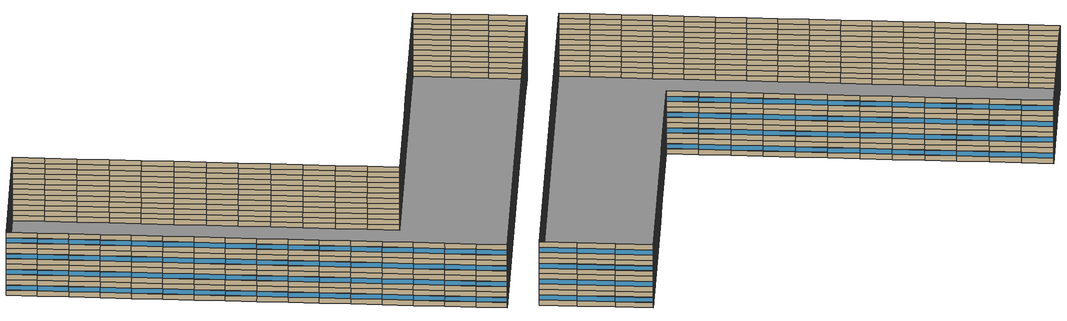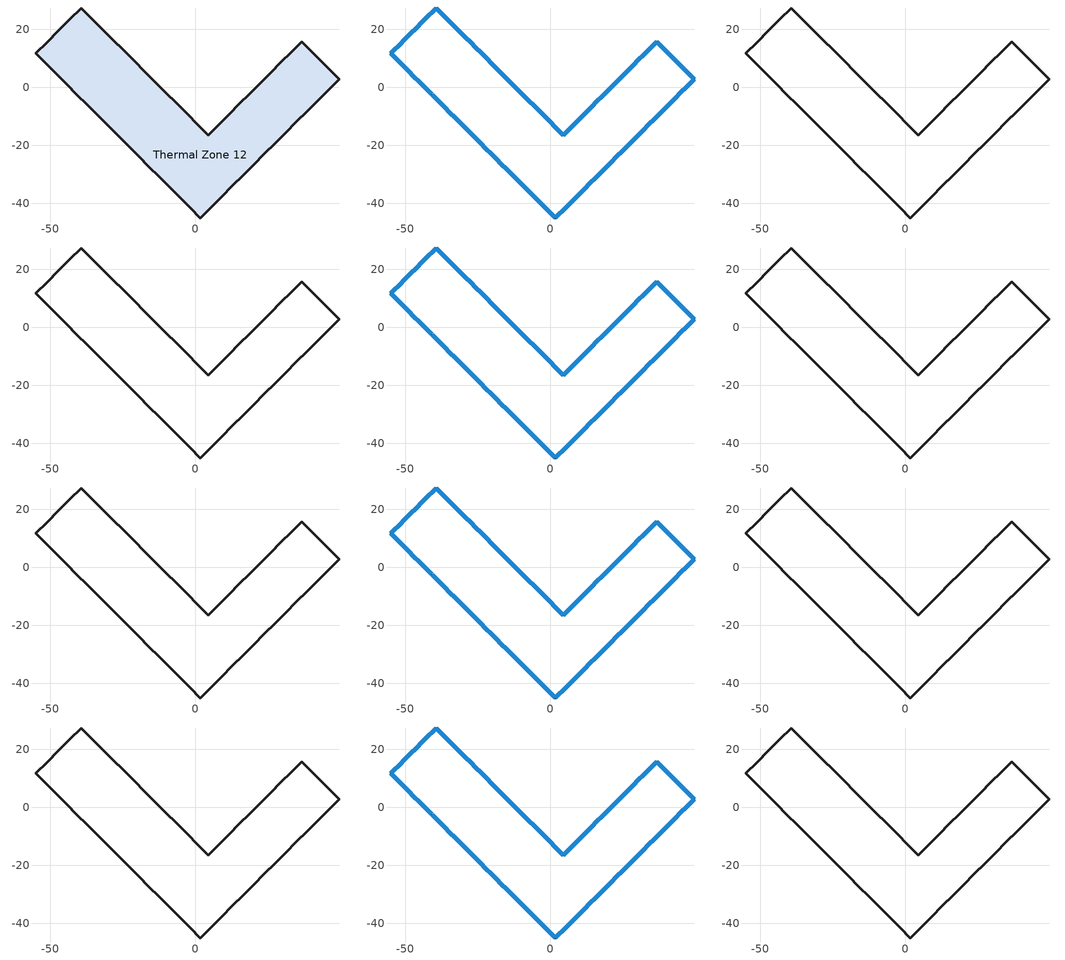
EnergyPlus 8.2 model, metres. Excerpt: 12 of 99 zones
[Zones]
Thermal Zone 12
 floor ground (ASHRAE 90.1-2004 ExtWall Mass ClimateZone 6): -55.06,11.67 -51.14,15.58 -47.23,19.49 -43.32,23.4 -39.41,27.31 -35.76,23.66 -32.1,20.01 -28.45,16.36 -24.8,12.7 -21.15,9.05 -17.5,5.4 -13.84,1.75 -10.19,-1.91 -6.54,-5.56 -2.89,-9.21 0.77,-12.86 4.42,-16.51 8,-12.94 11.58,-9.36 15.15,-5.78 18.73,-2.2 22.31,1.38 25.89,4.95 29.47,8.53 33.04,12.11 36.62,15.69 40.93,11.38 45.24,7.07 49.55,2.76 45.87,-0.92 42.19,-4.6 38.51,-8.28 34.83,-11.96 31.15,-15.64 27.47,-19.33 23.79,-23.01 20.11,-26.69 16.43,-30.37 12.75,-34.05 9.06,-37.73 5.38,-41.41 1.7,-45.09 -1.84,-41.54 -5.39,-38 -8.94,-34.45 -12.49,-30.9 -16.03,-27.35 -19.58,-23.81 -23.13,-20.26 -26.68,-16.71 -30.22,-13.16 -33.77,-9.62 -37.32,-6.07 -40.87,-2.52 -44.41,1.03 -47.96,4.57 -51.51,8.12 z0
 wall outside (ASHRAE 90.1-2004 ExtWall Mass ClimateZone 6): -21.15,9.05 -24.8,12.7 -28.45,16.36 -32.1,20.01 -35.76,23.66 -39.41,27.31 -43.32,23.4 -47.23,19.49 -51.14,15.58 -55.06,11.67 -51.51,8.12 -47.96,4.57 -44.41,1.03 -40.87,-2.52 -37.32,-6.07 -33.77,-9.62 -30.22,-13.16 -26.68,-16.71 -23.13,-20.26 -19.58,-23.81 -16.03,-27.35 -12.49,-30.9 -8.94,-34.45 -5.39,-38 -1.84,-41.54 1.7,-45.09 5.38,-41.41 9.06,-37.73 12.75,-34.05 16.43,-30.37 20.11,-26.69 23.79,-23.01 27.47,-19.33 31.15,-15.64 34.83,-11.96 38.51,-8.28 42.19,-4.6 45.87,-0.92 49.55,2.76 45.24,7.07 40.93,11.38 36.62,15.69 33.04,12.11 29.47,8.53 25.89,4.95 22.31,1.38 18.73,-2.2 15.15,-5.78 11.58,-9.36 8,-12.94 4.42,-16.51 0.77,-12.86 -2.89,-9.21 -6.54,-5.56 -10.19,-1.91 -13.84,1.75 -17.5,5.4 -21.15,9.05 z0:1
Thermal Zone 11
 wall outside (ASHRAE 90.1-2004 ExtWall Mass ClimateZone 6): 5.38,-41.41 9.06,-37.73 12.75,-34.05 16.43,-30.37 20.11,-26.69 23.79,-23.01 27.47,-19.33 31.15,-15.64 34.83,-11.96 38.51,-8.28 42.19,-4.6 45.87,-0.92 49.55,2.76 45.24,7.07 40.93,11.38 36.62,15.69 33.04,12.11 29.47,8.53 25.89,4.95 22.31,1.38 18.73,-2.2 15.15,-5.78 11.58,-9.36 8,-12.94 4.42,-16.51 0.77,-12.86 -2.89,-9.21 -6.54,-5.56 -10.19,-1.91 -13.84,1.75 -17.5,5.4 -21.15,9.05 -24.8,12.7 -28.45,16.36 -32.1,20.01 -35.76,23.66 -39.41,27.31 -43.32,23.4 -47.23,19.49 -51.14,15.58 -55.06,11.67 -51.51,8.12 -47.96,4.57 -44.41,1.03 -40.87,-2.52 -37.32,-6.07 -33.77,-9.62 -30.22,-13.16 -26.68,-16.71 -23.13,-20.26 -19.58,-23.81 -16.03,-27.35 -12.49,-30.9 -8.94,-34.45 -5.39,-38 -1.84,-41.54 1.7,-45.09 5.38,-41.41 z1:1.99
 window (ASHRAE 90.1-2004 ExtWindow ClimateZone 4-6): 5.4,-41.39 9.05,-37.75 / 1.72,-45.07 5.37,-41.43 / -1.83,-41.56 1.68,-45.07 / -5.37,-38.01 -1.86,-41.53 / -8.92,-34.47 -5.41,-37.98 / -12.47,-30.92 -8.96,-34.43 / -16.02,-27.37 -12.5,-30.88 / -19.56,-23.82 -16.05,-27.34 / -23.11,-20.28 -19.6,-23.79 / -26.66,-16.73 -23.15,-20.24 / -30.21,-13.18 -26.69,-16.69 / -33.75,-9.63 -30.24,-13.15 / -37.3,-6.09 -33.79,-9.6 / -40.85,-2.54 -37.34,-6.05 / -44.4,1.01 -40.88,-2.5 / -47.94,4.55 -44.43,1.04 / -51.49,8.1 -47.98,4.59 / -55.04,11.65 -51.53,8.14 / -51.16,15.56 -55.04,11.69 / -47.25,19.47 -51.13,15.6 / -43.34,23.38 -47.21,19.51 / -39.43,27.3 -43.3,23.42 / -35.77,23.68 -39.39,27.3 / -32.12,20.03 -35.74,23.64 / -28.47,16.37 -32.09,19.99 / -24.82,12.72 -28.43,16.34 / -21.17,9.07 -24.78,12.69 / -17.51,5.42 -21.13,9.03 / -13.86,1.76 -17.48,5.38 / -10.21,-1.89 -13.82,1.73 / -6.56,-5.54 -10.17,-1.92 / -2.9,-9.19 -6.52,-5.58 / 0.75,-12.84 -2.87,-9.23 / 4.4,-16.5 0.78,-12.88 / 7.98,-12.95 4.44,-16.5 / 11.56,-9.38 8.01,-12.92 / 15.14,-5.8 11.59,-9.34 / 18.71,-2.22 15.17,-5.76 / 22.29,1.36 18.75,-2.18 / 25.87,4.94 22.33,1.39 / 29.45,8.51 25.91,4.97 / 33.03,12.09 29.48,8.55 / 36.6,15.67 33.06,12.13 / 40.91,11.4 36.64,15.67 / 45.22,7.09 40.95,11.36 / 49.53,2.78 45.26,7.05 / 45.89,-0.9 49.53,2.74 / 42.21,-4.58 45.85,-0.94 / 38.53,-8.27 42.17,-4.62 / 34.85,-11.95 38.49,-8.3 / 31.17,-15.63 34.81,-11.98 / 27.49,-19.31 31.13,-15.66 / 23.81,-22.99 27.45,-19.34 / 20.12,-26.67 23.77,-23.02 / 16.44,-30.35 20.09,-26.71 / 12.76,-34.03 16.41,-30.39 / 9.08,-37.71 12.73,-34.07 z1.03:1.96
Thermal Zone 2
 wall outside (ASHRAE 90.1-2004 ExtWall Mass ClimateZone 6): -51.14,15.58 -55.06,11.67 -51.51,8.12 -47.96,4.57 -44.41,1.03 -40.87,-2.52 -37.32,-6.07 -33.77,-9.62 -30.22,-13.16 -26.68,-16.71 -23.13,-20.26 -19.58,-23.81 -16.03,-27.35 -12.49,-30.9 -8.94,-34.45 -5.39,-38 -1.84,-41.54 1.7,-45.09 5.38,-41.41 9.06,-37.73 12.75,-34.05 16.43,-30.37 20.11,-26.69 23.79,-23.01 27.47,-19.33 31.15,-15.64 34.83,-11.96 38.51,-8.28 42.19,-4.6 45.87,-0.92 49.55,2.76 45.24,7.07 40.93,11.38 36.62,15.69 33.04,12.11 29.47,8.53 25.89,4.95 22.31,1.38 18.73,-2.2 15.15,-5.78 11.58,-9.36 8,-12.94 4.42,-16.51 0.77,-12.86 -2.89,-9.21 -6.54,-5.56 -10.19,-1.91 -13.84,1.75 -17.5,5.4 -21.15,9.05 -24.8,12.7 -28.45,16.36 -32.1,20.01 -35.76,23.66 -39.41,27.31 -43.32,23.4 -47.23,19.49 -51.14,15.58 z2:3
Thermal Zone 1
 wall outside (ASHRAE 90.1-2004 ExtWall Mass ClimateZone 6): -51.14,15.58 -55.06,11.67 -51.51,8.12 -47.96,4.57 -44.41,1.03 -40.87,-2.52 -37.32,-6.07 -33.77,-9.62 -30.22,-13.16 -26.68,-16.71 -23.13,-20.26 -19.58,-23.81 -16.03,-27.35 -12.49,-30.9 -8.94,-34.45 -5.39,-38 -1.84,-41.54 1.7,-45.09 5.38,-41.41 9.06,-37.73 12.75,-34.05 16.43,-30.37 20.11,-26.69 23.79,-23.01 27.47,-19.33 31.15,-15.64 34.83,-11.96 38.51,-8.28 42.19,-4.6 45.87,-0.92 49.55,2.76 45.24,7.07 40.93,11.38 36.62,15.69 33.04,12.11 29.47,8.53 25.89,4.95 22.31,1.38 18.73,-2.2 15.15,-5.78 11.58,-9.36 8,-12.94 4.42,-16.51 0.77,-12.86 -2.89,-9.21 -6.54,-5.56 -10.19,-1.91 -13.84,1.75 -17.5,5.4 -21.15,9.05 -24.8,12.7 -28.45,16.36 -32.1,20.01 -35.76,23.66 -39.41,27.31 -43.32,23.4 -47.23,19.49 -51.14,15.58 z3:4
Thermal Zone 8
 wall outside (ASHRAE 90.1-2004 ExtWall Mass ClimateZone 6): -51.14,15.58 -55.06,11.67 -51.51,8.12 -47.96,4.57 -44.41,1.03 -40.87,-2.52 -37.32,-6.07 -33.77,-9.62 -30.22,-13.16 -26.68,-16.71 -23.13,-20.26 -19.58,-23.81 -16.03,-27.35 -12.49,-30.9 -8.94,-34.45 -5.39,-38 -1.84,-41.54 1.7,-45.09 5.38,-41.41 9.06,-37.73 12.75,-34.05 16.43,-30.37 20.11,-26.69 23.79,-23.01 27.47,-19.33 31.15,-15.64 34.83,-11.96 38.51,-8.28 42.19,-4.6 45.87,-0.92 49.55,2.76 45.24,7.07 40.93,11.38 36.62,15.69 33.04,12.11 29.47,8.53 25.89,4.95 22.31,1.38 18.73,-2.2 15.15,-5.78 11.58,-9.36 8,-12.94 4.42,-16.51 0.77,-12.86 -2.89,-9.21 -6.54,-5.56 -10.19,-1.91 -13.84,1.75 -17.5,5.4 -21.15,9.05 -24.8,12.7 -28.45,16.36 -32.1,20.01 -35.76,23.66 -39.41,27.31 -43.32,23.4 -47.23,19.49 -51.14,15.58 z4:5
 window (ASHRAE 90.1-2004 ExtWindow ClimateZone 4-6): -51.16,15.56 -55.04,11.69 / -47.25,19.47 -51.13,15.6 / -43.34,23.38 -47.21,19.51 / -39.43,27.3 -43.3,23.42 / -35.77,23.68 -39.39,27.3 / -32.12,20.03 -35.74,23.64 / -28.47,16.37 -32.09,19.99 / -24.82,12.72 -28.43,16.34 / -21.17,9.07 -24.78,12.69 / -17.51,5.42 -21.13,9.03 / -13.86,1.76 -17.48,5.38 / -10.21,-1.89 -13.82,1.73 / -6.56,-5.54 -10.17,-1.92 / -2.9,-9.19 -6.52,-5.58 / 0.75,-12.84 -2.87,-9.23 / 4.4,-16.5 0.78,-12.88 / 7.98,-12.95 4.44,-16.5 / 11.56,-9.38 8.01,-12.92 / 15.14,-5.8 11.59,-9.34 / 18.71,-2.22 15.17,-5.76 / 22.29,1.36 18.75,-2.18 / 25.87,4.94 22.33,1.39 / 29.45,8.51 25.91,4.97 / 33.03,12.09 29.48,8.55 / 36.6,15.67 33.06,12.13 / 40.91,11.4 36.64,15.67 / 45.22,7.09 40.95,11.36 / 49.53,2.78 45.26,7.05 / 45.89,-0.9 49.53,2.74 / 42.21,-4.58 45.85,-0.94 / 38.53,-8.27 42.17,-4.62 / 34.85,-11.95 38.49,-8.3 / 31.17,-15.63 34.81,-11.98 / 27.49,-19.31 31.13,-15.66 / 23.81,-22.99 27.45,-19.34 / 20.12,-26.67 23.77,-23.02 / 16.44,-30.35 20.09,-26.71 / 12.76,-34.03 16.41,-30.39 / 9.08,-37.71 12.73,-34.07 / 5.4,-41.39 9.05,-37.75 / 1.72,-45.07 5.37,-41.43 / -1.83,-41.56 1.68,-45.07 / -5.37,-38.01 -1.86,-41.53 / -8.92,-34.47 -5.41,-37.98 / -12.47,-30.92 -8.96,-34.43 / -16.02,-27.37 -12.5,-30.88 / -19.56,-23.82 -16.05,-27.34 / -23.11,-20.28 -19.6,-23.79 / -26.66,-16.73 -23.15,-20.24 / -30.21,-13.18 -26.69,-16.69 / -33.75,-9.63 -30.24,-13.15 / -37.3,-6.09 -33.79,-9.6 / -40.85,-2.54 -37.34,-6.05 / -44.4,1.01 -40.88,-2.5 / -47.94,4.55 -44.43,1.04 / -51.49,8.1 -47.98,4.59 / -55.04,11.65 -51.53,8.14 z4.03:4.96
Thermal Zone 9
 wall outside (ASHRAE 90.1-2004 ExtWall Mass ClimateZone 6): -51.14,15.58 -55.06,11.67 -51.51,8.12 -47.96,4.57 -44.41,1.03 -40.87,-2.52 -37.32,-6.07 -33.77,-9.62 -30.22,-13.16 -26.68,-16.71 -23.13,-20.26 -19.58,-23.81 -16.03,-27.35 -12.49,-30.9 -8.94,-34.45 -5.39,-38 -1.84,-41.54 1.7,-45.09 5.38,-41.41 9.06,-37.73 12.75,-34.05 16.43,-30.37 20.11,-26.69 23.79,-23.01 27.47,-19.33 31.15,-15.64 34.83,-11.96 38.51,-8.28 42.19,-4.6 45.87,-0.92 49.55,2.76 45.24,7.07 40.93,11.38 36.62,15.69 33.04,12.11 29.47,8.53 25.89,4.95 22.31,1.38 18.73,-2.2 15.15,-5.78 11.58,-9.36 8,-12.94 4.42,-16.51 0.77,-12.86 -2.89,-9.21 -6.54,-5.56 -10.19,-1.91 -13.84,1.75 -17.5,5.4 -21.15,9.05 -24.8,12.7 -28.45,16.36 -32.1,20.01 -35.76,23.66 -39.41,27.31 -43.32,23.4 -47.23,19.49 -51.14,15.58 z5:6
Thermal Zone 6
 wall outside (ASHRAE 90.1-2004 ExtWall Mass ClimateZone 6): -51.14,15.58 -55.06,11.67 -51.51,8.12 -47.96,4.57 -44.41,1.03 -40.87,-2.52 -37.32,-6.07 -33.77,-9.62 -30.22,-13.16 -26.68,-16.71 -23.13,-20.26 -19.58,-23.81 -16.03,-27.35 -12.49,-30.9 -8.94,-34.45 -5.39,-38 -1.84,-41.54 1.7,-45.09 5.38,-41.41 9.06,-37.73 12.75,-34.05 16.43,-30.37 20.11,-26.69 23.79,-23.01 27.47,-19.33 31.15,-15.64 34.83,-11.96 38.51,-8.28 42.19,-4.6 45.87,-0.92 49.55,2.76 45.24,7.07 40.93,11.38 36.62,15.69 33.04,12.11 29.47,8.53 25.89,4.95 22.31,1.38 18.73,-2.2 15.15,-5.78 11.58,-9.36 8,-12.94 4.42,-16.51 0.77,-12.86 -2.89,-9.21 -6.54,-5.56 -10.19,-1.91 -13.84,1.75 -17.5,5.4 -21.15,9.05 -24.8,12.7 -28.45,16.36 -32.1,20.01 -35.76,23.66 -39.41,27.31 -43.32,23.4 -47.23,19.49 -51.14,15.58 z6:7
Thermal Zone 7
 wall outside (ASHRAE 90.1-2004 ExtWall Mass ClimateZone 6): -51.14,15.58 -55.06,11.67 -51.51,8.12 -47.96,4.57 -44.41,1.03 -40.87,-2.52 -37.32,-6.07 -33.77,-9.62 -30.22,-13.16 -26.68,-16.71 -23.13,-20.26 -19.58,-23.81 -16.03,-27.35 -12.49,-30.9 -8.94,-34.45 -5.39,-38 -1.84,-41.54 1.7,-45.09 5.38,-41.41 9.06,-37.73 12.75,-34.05 16.43,-30.37 20.11,-26.69 23.79,-23.01 27.47,-19.33 31.15,-15.64 34.83,-11.96 38.51,-8.28 42.19,-4.6 45.87,-0.92 49.55,2.76 45.24,7.07 40.93,11.38 36.62,15.69 33.04,12.11 29.47,8.53 25.89,4.95 22.31,1.38 18.73,-2.2 15.15,-5.78 11.58,-9.36 8,-12.94 4.42,-16.51 0.77,-12.86 -2.89,-9.21 -6.54,-5.56 -10.19,-1.91 -13.84,1.75 -17.5,5.4 -21.15,9.05 -24.8,12.7 -28.45,16.36 -32.1,20.01 -35.76,23.66 -39.41,27.31 -43.32,23.4 -47.23,19.49 -51.14,15.58 z7:8
 window (ASHRAE 90.1-2004 ExtWindow ClimateZone 4-6): -51.16,15.56 -55.04,11.69 / -47.25,19.47 -51.13,15.6 / -43.34,23.38 -47.21,19.51 / -39.43,27.3 -43.3,23.42 / -35.77,23.68 -39.39,27.3 / -32.12,20.03 -35.74,23.64 / -28.47,16.37 -32.09,19.99 / -24.82,12.72 -28.43,16.34 / -21.17,9.07 -24.78,12.69 / -17.51,5.42 -21.13,9.03 / -13.86,1.76 -17.48,5.38 / -10.21,-1.89 -13.82,1.73 / -6.56,-5.54 -10.17,-1.92 / -2.9,-9.19 -6.52,-5.58 / 0.75,-12.84 -2.87,-9.23 / 4.4,-16.5 0.78,-12.88 / 7.98,-12.95 4.44,-16.5 / 11.56,-9.38 8.01,-12.92 / 15.14,-5.8 11.59,-9.34 / 18.71,-2.22 15.17,-5.76 / 22.29,1.36 18.75,-2.18 / 25.87,4.94 22.33,1.39 / 29.45,8.51 25.91,4.97 / 33.03,12.09 29.48,8.55 / 36.6,15.67 33.06,12.13 / 40.91,11.4 36.64,15.67 / 45.22,7.09 40.95,11.36 / 49.53,2.78 45.26,7.05 / 45.89,-0.9 49.53,2.74 / 42.21,-4.58 45.85,-0.94 / 38.53,-8.27 42.17,-4.62 / 34.85,-11.95 38.49,-8.3 / 31.17,-15.63 34.81,-11.98 / 27.49,-19.31 31.13,-15.66 / 23.81,-22.99 27.45,-19.34 / 20.12,-26.67 23.77,-23.02 / 16.44,-30.35 20.09,-26.71 / 12.76,-34.03 16.41,-30.39 / 9.08,-37.71 12.73,-34.07 / 5.4,-41.39 9.05,-37.75 / 1.72,-45.07 5.37,-41.43 / -1.83,-41.56 1.68,-45.07 / -5.37,-38.01 -1.86,-41.53 / -8.92,-34.47 -5.41,-37.98 / -12.47,-30.92 -8.96,-34.43 / -16.02,-27.37 -12.5,-30.88 / -19.56,-23.82 -16.05,-27.34 / -23.11,-20.28 -19.6,-23.79 / -26.66,-16.73 -23.15,-20.24 / -30.21,-13.18 -26.69,-16.69 / -33.75,-9.63 -30.24,-13.15 / -37.3,-6.09 -33.79,-9.6 / -40.85,-2.54 -37.34,-6.05 / -44.4,1.01 -40.88,-2.5 / -47.94,4.55 -44.43,1.04 / -51.49,8.1 -47.98,4.59 / -55.04,11.65 -51.53,8.14 z7.03:7.96
Thermal Zone 5
 wall outside (ASHRAE 90.1-2004 ExtWall Mass ClimateZone 6): -51.14,15.58 -55.06,11.67 -51.51,8.12 -47.96,4.57 -44.41,1.03 -40.87,-2.52 -37.32,-6.07 -33.77,-9.62 -30.22,-13.16 -26.68,-16.71 -23.13,-20.26 -19.58,-23.81 -16.03,-27.35 -12.49,-30.9 -8.94,-34.45 -5.39,-38 -1.84,-41.54 1.7,-45.09 5.38,-41.41 9.06,-37.73 12.75,-34.05 16.43,-30.37 20.11,-26.69 23.79,-23.01 27.47,-19.33 31.15,-15.64 34.83,-11.96 38.51,-8.28 42.19,-4.6 45.87,-0.92 49.55,2.76 45.24,7.07 40.93,11.38 36.62,15.69 33.04,12.11 29.47,8.53 25.89,4.95 22.31,1.38 18.73,-2.2 15.15,-5.78 11.58,-9.36 8,-12.94 4.42,-16.51 0.77,-12.86 -2.89,-9.21 -6.54,-5.56 -10.19,-1.91 -13.84,1.75 -17.5,5.4 -21.15,9.05 -24.8,12.7 -28.45,16.36 -32.1,20.01 -35.76,23.66 -39.41,27.31 -43.32,23.4 -47.23,19.49 -51.14,15.58 z8:9
Thermal Zone 4
 wall outside (ASHRAE 90.1-2004 ExtWall Mass ClimateZone 6): -51.14,15.58 -55.06,11.67 -51.51,8.12 -47.96,4.57 -44.41,1.03 -40.87,-2.52 -37.32,-6.07 -33.77,-9.62 -30.22,-13.16 -26.68,-16.71 -23.13,-20.26 -19.58,-23.81 -16.03,-27.35 -12.49,-30.9 -8.94,-34.45 -5.39,-38 -1.84,-41.54 1.7,-45.09 5.38,-41.41 9.06,-37.73 12.75,-34.05 16.43,-30.37 20.11,-26.69 23.79,-23.01 27.47,-19.33 31.15,-15.64 34.83,-11.96 38.51,-8.28 42.19,-4.6 45.87,-0.92 49.55,2.76 45.24,7.07 40.93,11.38 36.62,15.69 33.04,12.11 29.47,8.53 25.89,4.95 22.31,1.38 18.73,-2.2 15.15,-5.78 11.58,-9.36 8,-12.94 4.42,-16.51 0.77,-12.86 -2.89,-9.21 -6.54,-5.56 -10.19,-1.91 -13.84,1.75 -17.5,5.4 -21.15,9.05 -24.8,12.7 -28.45,16.36 -32.1,20.01 -35.76,23.66 -39.41,27.31 -43.32,23.4 -47.23,19.49 -51.14,15.58 z9:10
Thermal Zone 3
 wall outside (ASHRAE 90.1-2004 ExtWall Mass ClimateZone 6): -51.14,15.58 -55.06,11.67 -51.51,8.12 -47.96,4.57 -44.41,1.03 -40.87,-2.52 -37.32,-6.07 -33.77,-9.62 -30.22,-13.16 -26.68,-16.71 -23.13,-20.26 -19.58,-23.81 -16.03,-27.35 -12.49,-30.9 -8.94,-34.45 -5.39,-38 -1.84,-41.54 1.7,-45.09 5.38,-41.41 9.06,-37.73 12.75,-34.05 16.43,-30.37 20.11,-26.69 23.79,-23.01 27.47,-19.33 31.15,-15.64 34.83,-11.96 38.51,-8.28 42.19,-4.6 45.87,-0.92 49.55,2.76 45.24,7.07 40.93,11.38 36.62,15.69 33.04,12.11 29.47,8.53 25.89,4.95 22.31,1.38 18.73,-2.2 15.15,-5.78 11.58,-9.36 8,-12.94 4.42,-16.51 0.77,-12.86 -2.89,-9.21 -6.54,-5.56 -10.19,-1.91 -13.84,1.75 -17.5,5.4 -21.15,9.05 -24.8,12.7 -28.45,16.36 -32.1,20.01 -35.76,23.66 -39.41,27.31 -43.32,23.4 -47.23,19.49 -51.14,15.58 z10.01:11
 window (ASHRAE 90.1-2004 ExtWindow ClimateZone 4-6): -51.16,15.56 -55.04,11.69 / -47.25,19.47 -51.13,15.6 / -43.34,23.38 -47.21,19.51 / -39.43,27.3 -43.3,23.42 / -35.77,23.68 -39.39,27.3 / -32.12,20.03 -35.74,23.64 / -28.47,16.37 -32.09,19.99 / -24.82,12.72 -28.43,16.34 / -21.17,9.07 -24.78,12.69 / -17.51,5.42 -21.13,9.03 / -13.86,1.76 -17.48,5.38 / -10.21,-1.89 -13.82,1.73 / -6.56,-5.54 -10.17,-1.92 / -2.9,-9.19 -6.52,-5.58 / 0.75,-12.84 -2.87,-9.23 / 4.4,-16.5 0.78,-12.88 / 7.98,-12.95 4.44,-16.5 / 11.56,-9.38 8.01,-12.92 / 15.14,-5.8 11.59,-9.34 / 18.71,-2.22 15.17,-5.76 / 22.29,1.36 18.75,-2.18 / 25.87,4.94 22.33,1.39 / 29.45,8.51 25.91,4.97 / 33.03,12.09 29.48,8.55 / 36.6,15.67 33.06,12.13 / 40.91,11.4 36.64,15.67 / 45.22,7.09 40.95,11.36 / 49.53,2.78 45.26,7.05 / 45.89,-0.9 49.53,2.74 / 42.21,-4.58 45.85,-0.94 / 38.53,-8.27 42.17,-4.62 / 34.85,-11.95 38.49,-8.3 / 31.17,-15.63 34.81,-11.98 / 27.49,-19.31 31.13,-15.66 / 23.81,-22.99 27.45,-19.34 / 20.12,-26.67 23.77,-23.02 / 16.44,-30.35 20.09,-26.71 / 12.76,-34.03 16.41,-30.39 / 9.08,-37.71 12.73,-34.07 / 5.4,-41.39 9.05,-37.75 / 1.72,-45.07 5.37,-41.43 / -1.83,-41.56 1.68,-45.07 / -5.37,-38.01 -1.86,-41.53 / -8.92,-34.47 -5.41,-37.98 / -12.47,-30.92 -8.96,-34.43 / -16.02,-27.37 -12.5,-30.88 / -19.56,-23.82 -16.05,-27.34 / -23.11,-20.28 -19.6,-23.79 / -26.66,-16.73 -23.15,-20.24 / -30.21,-13.18 -26.69,-16.69 / -33.75,-9.63 -30.24,-13.15 / -37.3,-6.09 -33.79,-9.6 / -40.85,-2.54 -37.34,-6.05 / -44.4,1.01 -40.88,-2.5 / -47.94,4.55 -44.43,1.04 / -51.49,8.1 -47.98,4.59 / -55.04,11.65 -51.53,8.14 z10.03:10.96
Thermal Zone 10
 wall outside (ASHRAE 90.1-2004 ExtWall Mass ClimateZone 6): -51.14,15.58 -55.06,11.67 -51.51,8.12 -47.96,4.57 -44.41,1.03 -40.87,-2.52 -37.32,-6.07 -33.77,-9.62 -30.22,-13.16 -26.68,-16.71 -23.13,-20.26 -19.58,-23.81 -16.03,-27.35 -12.49,-30.9 -8.94,-34.45 -5.39,-38 -1.84,-41.54 1.7,-45.09 5.38,-41.41 9.06,-37.73 12.75,-34.05 16.43,-30.37 20.11,-26.69 23.79,-23.01 27.47,-19.33 31.15,-15.64 34.83,-11.96 38.51,-8.28 42.19,-4.6 45.87,-0.92 49.55,2.76 45.24,7.07 40.93,11.38 36.62,15.69 33.04,12.11 29.47,8.53 25.89,4.95 22.31,1.38 18.73,-2.2 15.15,-5.78 11.58,-9.36 8,-12.94 4.42,-16.51 0.77,-12.86 -2.89,-9.21 -6.54,-5.56 -10.19,-1.91 -13.84,1.75 -17.5,5.4 -21.15,9.05 -24.8,12.7 -28.45,16.36 -32.1,20.01 -35.76,23.66 -39.41,27.31 -43.32,23.4 -47.23,19.49 -51.14,15.58 z10.99:12
[Building]
Building 1: North Axis {deg}=0; Solar Distribution=FullExteriorWithReflections
[Material] Thermal Absorptance=0.9
Name | Roughness | Thickness {m} | Conductivity {W/m-K} | Density {kg/m3} | Specific Heat {J/kg-K} | Solar Absorptance | Visible Absorptance
1/2IN Gypsum | Smooth | 0.0127 | 0.16 | 784.9 | 830 | 0.4 | 0.4
1IN Stucco | Smooth | 0.0253 | 0.6918 | 1858 | 837 | 0.92 | 0.92
8IN CONCRETE HW RefBldg | Rough | 0.2032 | 1.311 | 2240 | 836.8 | 0.7 | 0.7
Mass NonRes Wall Insulation-1.69 | MediumRough | 0.0623673 | 0.049 | 265 | 836.8 | 0.7 | 0.7
[WindowMaterial:SimpleGlazingSystem]
Fixed Window 3.24/0.39/0.31: U-Factor {W/m2-K}=3.23646; Solar Heat Gain Coefficient=0.39; Visible Transmittance=0.31
[Construction]
ASHRAE 90.1-2004 ExtWall Mass ClimateZone 6: 1IN Stucco, 8IN CONCRETE HW RefBldg, Mass NonRes Wall Insulation-1.69, 1/2IN Gypsum
ASHRAE 90.1-2004 ExtWindow ClimateZone 4-6: Fixed Window 3.24/0.39/0.31
[Zone]
Thermal Zone 1; Thermal Zone 10; Thermal Zone 11; Thermal Zone 12; Thermal Zone 2; Thermal Zone 3; Thermal Zone 4; Thermal Zone 5; Thermal Zone 6; Thermal Zone 7; Thermal Zone 8; Thermal Zone 9
